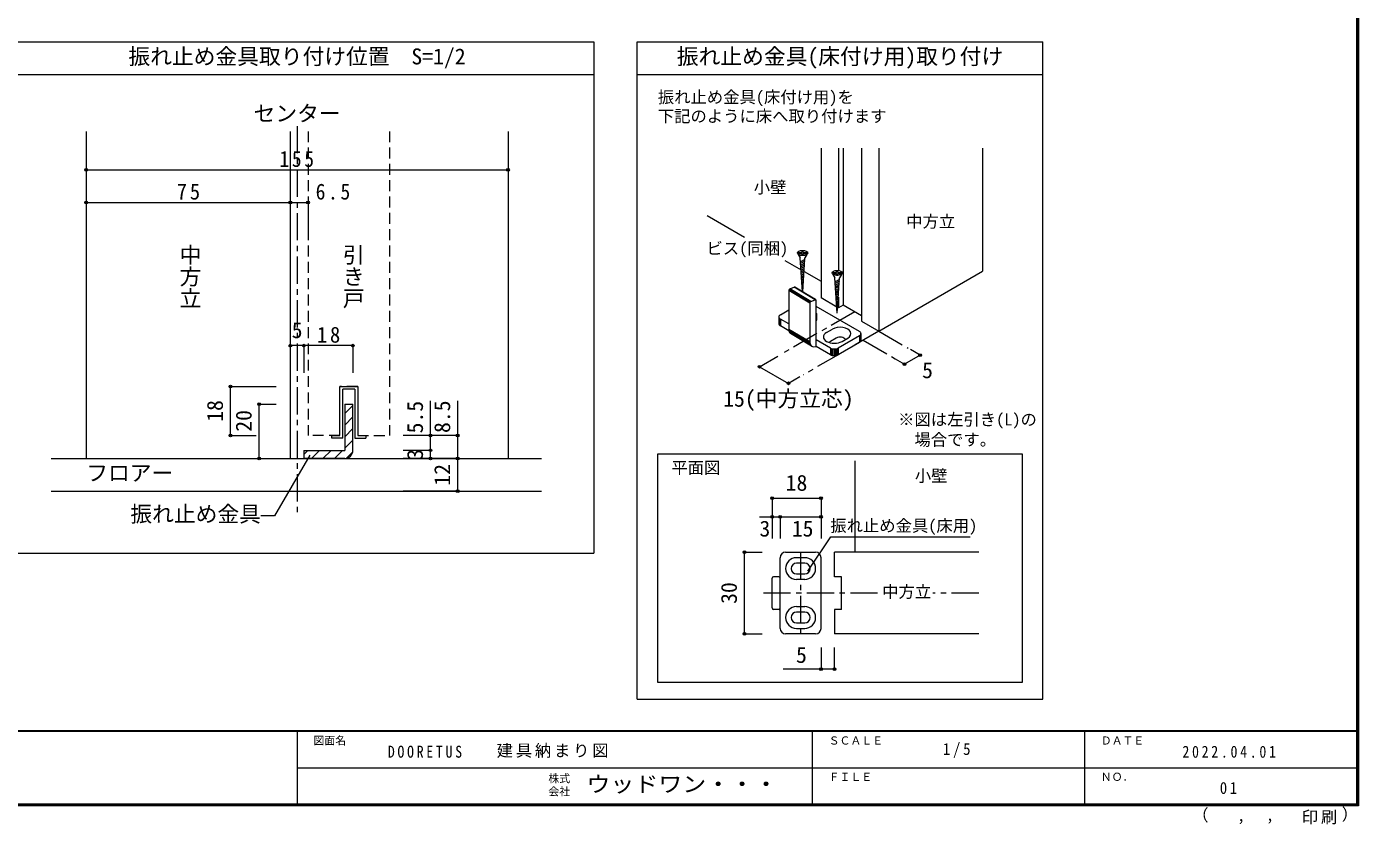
# Model space of a CAD drawing. Units: millimetres, scale not verified, with parts at other scales. Extents: x -973 to 977, y -718 to 696.
# Drawn here: x -247 to 977, y -718 to 16 of the extents above; entities that cross this region are included whole.
import ezdxf
from ezdxf.enums import TextEntityAlignment as Align

# ---------------------------------------------------------------- set-up
doc = ezdxf.new("R2010")
doc.units = ezdxf.units.MM
doc.header["$LTSCALE"] = 5
doc.header["$PDMODE"] = 32
doc.header["$PDSIZE"] = 2.5
doc.linetypes.add('CHAIN1', pattern=[8, 5, -1, 1, -1])
doc.linetypes.add('DASHED2', pattern=[3, 2, -1])
for name, color, linetype, lineweight in [('0-6_扉', 2, 'Continuous', 9), ('0-7_金物', 7, 'Continuous', 9), ('0-A_文字', 3, 'Continuous', 9), ('0-B_寸法', 7, 'Continuous', 9), ('1-1_通り芯', 4, 'CHAIN1', 9), ('1-3_仕上', 2, 'Continuous', 9), ('1-4_枠', 3, 'Continuous', 9), ('1-6_扉', 7, 'DASHED2', 9), ('1-7_金物', 7, 'Continuous', 9), ('1-A_寸法', 7, 'Continuous', 9), ('1-B_ﾊｯﾁ', 7, 'Continuous', 9), ('F-1_枠', 6, 'Continuous', 9)]:
    doc.layers.add(name, color=color, linetype=linetype, lineweight=lineweight)
doc.layers.add('F-0_補助線', color=7, linetype='Continuous')
doc.layers.add('F-A_文字', color=7, linetype='Continuous')
doc.styles.add('@ＭＳ ゴシック', font='')
doc.styles.add('ＭＳ ゴシック', font='')
doc.styles.get('@ＭＳ ゴシック').set_extended_font_data('@MS Gothic')
doc.styles.get('ＭＳ ゴシック').set_extended_font_data('MS Gothic')

msp = doc.modelspace()

# ---------------------------------------------------------------- linework, layer by layer
at = {"layer": '0-6_扉'}
for p, q in [((482.984, -96.105), (482.984, -233.843)), ((498.894, -96.105), (498.894, -208.56)), ((503.313, -96.105), (503.313, -240.477)), ((520.107, -96.105), (520.107, -255.276)), ((536.017, -96.105), (536.017, -264.462)), ((631.476, -96.105), (631.476, -209.348)), ((497.481, -242.214), (482.984, -233.843)), ((498.894, -243.029), (498.206, -242.632)), ((498.894, -233.128), (498.894, -243.029)), ((503.313, -240.477), (498.894, -243.029)), ((520.107, -250.173), (503.313, -240.477))]:
    msp.add_line(p, q, dxfattribs=at)
at = {"layer": '0-6_扉', "color": 7}
for p, q in [((378.26, -158.071), (412.553, -177.871)), ((449.592, -199.255), (464.607, -207.924)), ((467.363, -209.515), (482.984, -218.534))]:
    msp.add_line(p, q, dxfattribs=at)
at = {"layer": '0-6_扉'}
msp.add_lwpolyline([(520.107, -255.276), (536.017, -264.462), (631.476, -209.348)], dxfattribs=at)
at = {"layer": '0-7_金物'}
for p, q in [((462.052, -193.741), (463.877, -196.901)), ((462.158, -191.969), (465.521, -191.969)), ((462.158, -191.969), (462.158, -193.003)), ((462.158, -193.003), (465.521, -193.003)), ((465.521, -191.969), (465.521, -190.453)), ((465.521, -190.453), (466.555, -190.453)), ((465.521, -194.519), (465.521, -193.003)), ((465.521, -194.519), (466.555, -194.519)), ((466.555, -191.969), (466.555, -190.453)), ((466.555, -191.969), (469.918, -191.969)), ((470.023, -193.741), (468.199, -196.901)), ((469.918, -193.003), (469.918, -191.969)), ((465.95, -228.203), (463.877, -196.901)), ((468.094, -198.475), (464.13, -200.72)), ((467.986, -200.103), (464.23, -202.23)), ((467.879, -201.732), (464.33, -203.741)), ((467.771, -203.36), (464.43, -205.251)), ((467.663, -204.988), (464.53, -206.761)), ((467.555, -206.616), (464.63, -208.272)), ((466.118, -228.303), (468.199, -196.901)), ((467.447, -208.244), (464.73, -209.782)), ((467.339, -209.872), (464.83, -211.293)), ((467.231, -211.5), (464.93, -212.803)), ((467.124, -213.128), (465.03, -214.314)), ((467.016, -214.757), (465.13, -215.824)), ((466.908, -216.385), (465.23, -217.334)), ((466.8, -218.013), (465.33, -218.845)), ((466.692, -219.641), (465.431, -220.355)), ((493.872, -212.112), (495.696, -215.272)), ((493.978, -210.34), (497.341, -210.34)), ((493.978, -210.34), (493.978, -211.374)), ((493.978, -211.374), (497.341, -211.374)), ((497.857, -247.891), (495.696, -215.272)), ((499.914, -216.846), (495.949, -219.091)), ((499.806, -218.475), (496.05, -220.601)), ((499.698, -220.103), (496.15, -222.112)), ((497.341, -210.34), (497.341, -208.824)), ((497.341, -208.824), (498.374, -208.824)), ((497.341, -212.89), (497.341, -211.374)), ((497.341, -212.89), (498.374, -212.89)), ((497.857, -247.891), (500.018, -215.272)), ((498.374, -210.34), (498.374, -208.824)), ((498.374, -210.34), (501.737, -210.34)), ((501.843, -212.112), (500.018, -215.272)), ((501.737, -211.374), (501.737, -210.34)), ((472.667, -238.52), (453.383, -227.029)), ((453.383, -227.029), (453.383, -262.753)), ((472.699, -238.226), (453.416, -226.735)), ((472.795, -237.925), (453.511, -226.434)), ((472.947, -237.637), (453.664, -226.146)), ((473.145, -237.382), (453.862, -225.891)), ((473.376, -237.176), (454.093, -225.686)), ((454.341, -225.545), (458.171, -223.938)), ((473.624, -237.036), (454.341, -225.545)), ((477.454, -235.429), (458.171, -223.938)), ((477.702, -235.362), (458.419, -223.871)), ((477.933, -235.373), (458.65, -223.882)), ((478.132, -235.462), (458.848, -223.971)), ((466.584, -221.269), (465.531, -221.866)), ((466.476, -222.897), (465.631, -223.376)), ((466.368, -224.525), (465.731, -224.886)), ((466.261, -226.154), (465.831, -226.397)), ((499.591, -221.731), (496.25, -223.622)), ((499.483, -223.359), (496.35, -225.133)), ((499.375, -224.987), (496.45, -226.643)), ((499.267, -226.615), (496.55, -228.153)), ((499.159, -228.243), (496.65, -229.664)), ((499.051, -229.872), (496.75, -231.174)), ((498.943, -231.5), (496.85, -232.685)), ((472.667, -238.52), (472.667, -274.243)), ((473.624, -237.036), (477.454, -235.429)), ((478.412, -278.328), (478.412, -236.109)), ((518.187, -264.55), (478.412, -241.586)), ((498.835, -233.128), (496.95, -234.195)), ((498.728, -234.756), (497.05, -235.706)), ((498.62, -236.384), (497.15, -237.216)), ((498.512, -238.012), (497.25, -238.726)), ((498.404, -239.64), (497.35, -240.237)), ((498.296, -241.268), (497.45, -241.747)), ((498.188, -242.897), (497.551, -243.258)), ((498.08, -244.525), (497.651, -244.768)), ((444.244, -251.282), (444.244, -257.405)), ((444.414, -252.029), (444.414, -258.153)), ((444.914, -252.725), (444.914, -258.849)), ((445.708, -249.24), (453.383, -244.809)), ((453.383, -257.754), (445.708, -253.323)), ((445.708, -253.323), (445.708, -259.447)), ((478.689, -248.22), (478.689, -254.344)), ((453.487, -263.938), (445.708, -259.447)), ((472.667, -274.243), (453.383, -262.753)), ((472.862, -275.842), (453.579, -264.352)), ((473.436, -277.168), (454.153, -265.677)), ((474.349, -278.13), (455.066, -266.64)), ((488.135, -265.57), (493.438, -262.509)), ((518.187, -268.632), (498.741, -279.859)), ((518.187, -268.632), (518.187, -274.756)), ((518.981, -268.034), (518.981, -274.158)), ((519.481, -267.338), (519.481, -273.462)), ((519.651, -266.591), (519.651, -272.715)), ((491.67, -279.859), (478.412, -272.204)), ((491.67, -285.983), (478.412, -278.328)), ((496.974, -270.674), (491.67, -273.735)), ((491.67, -279.859), (491.67, -285.983)), ((492.706, -280.318), (492.706, -286.442)), ((493.912, -280.606), (493.912, -286.73)), ((495.206, -280.705), (495.206, -286.828)), ((496.5, -280.606), (496.5, -286.73)), ((497.706, -280.318), (497.706, -286.442)), ((518.187, -274.756), (498.741, -285.983)), ((498.741, -279.859), (498.741, -285.983)), ((502.277, -273.735), (507.58, -270.674)), ((333.017, -377.212), (667.876, -377.212)), ((333.017, -587.331), (333.017, -377.212)), ((667.876, -377.212), (667.876, -587.331)), ((667.876, -587.331), (333.017, -587.331))]:
    msp.add_line(p, q, dxfattribs=at)
for points in [[(466.555, -194.519), (466.555, -193.003), (469.918, -193.003)], [(498.374, -212.89), (498.374, -211.374), (501.737, -211.374)]]:
    msp.add_lwpolyline(points, dxfattribs=at)
for centre in [(466.038, -192.486), (497.857, -210.857)]:
    msp.add_ellipse(centre, major_axis=(4.71, 0), ratio=0.5, dxfattribs=at)
for centre, major_axis, ratio, start_param, end_param in [((454.341, -226.627), (0.64, 1.074), 0.663414, 0.73181839, 2.30261472), ((458.171, -225.021), (0.64, 1.074), 0.663414, 6.22960554, 7.0150037), ((473.624, -238.118), (0.64, 1.074), 0.663414, 0.73181839, 2.30261472), ((477.454, -236.511), (0.64, 1.074), 0.663414, 5.44420737, 7.0150037), ((449.244, -251.282), (-5, 0), 0.57735, 5.49778714, 7.06858347), ((468.689, -248.22), (10, 0), 0.57735, 6.04714601, 6.5192246), ((468.689, -254.344), (10, 0), 0.57735, 6.04714601, 6.5192246), ((449.244, -257.405), (-5, 0), 0.57735, 6.28318531, 7.06858347), ((459.128, -260.342), (3.839, 6.443), 0.663414, 2.30261472, 3.08801288), ((495.206, -269.653), (10, 0), 0.57735, 2.35619449, 5.49778714), ((500.509, -266.591), (10, 0), 0.57735, 5.49778714, 8.6393798), ((514.651, -266.591), (-5, 0), 0.57735, 2.35619449, 3.92699082), ((478.412, -271.833), (3.839, 6.443), 0.663414, 2.30261472, 3.87341104), ((495.206, -275.777), (5, 0), 0.57735, 2.35619449, 2.78022553), ((495.206, -277.818), (-5, 0), 0.57735, 0.78539816, 2.35619449), ((500.509, -272.715), (5, 0), 0.57735, 0.26179939, 2.35619449), ((514.651, -272.715), (-5, 0), 0.57735, 2.35619449, 3.14159265), ((495.206, -283.942), (-5, 0), 0.57735, 0.78539816, 2.35619449)]:
    msp.add_ellipse(centre, major_axis=major_axis, ratio=ratio, start_param=start_param, end_param=end_param, dxfattribs=at)
at = {"layer": '0-A_文字'}
for p, q in [((-270.847, 1.5), (274.153, 1.5)), ((274.153, 1.5), (274.153, -468.5)), ((314.153, 1.5), (686.865, 1.5)), ((314.153, -602.633), (314.153, 1.5)), ((686.865, -602.633), (686.865, 1.5)), ((-270.847, -28.5), (274.153, -28.5)), ((314.153, -28.5), (686.865, -28.5)), ((-270.847, -468.5), (274.153, -468.5)), ((314.153, -602.633), (686.865, -602.633))]:
    msp.add_line(p, q, dxfattribs=at)
at = {"layer": '0-A_文字', "color": 4}
for p, q in [((470.874, -484.874), (492.098, -453.507)), ((492.098, -453.507), (620.086, -453.507))]:
    msp.add_line(p, q, dxfattribs=at)
at = {"layer": '0-B_寸法', "color": 4, "linetype": 'CHAIN1'}
for p, q in [((513.92, -246.601), (445.349, -286.191)), ((536.017, -264.462), (466.552, -304.567)), ((536.017, -264.462), (563.123, -280.112)), ((521.722, -272.715), (551.119, -289.687))]:
    msp.add_line(p, q, dxfattribs=at)
at = {"layer": '0-B_寸法', "color": 4}
for p, q in [((574.054, -286.423), (565.083, -281.243)), ((426.565, -297.035), (443.208, -287.426)), ((551.119, -289.687), (559.76, -294.676)), ((574.054, -286.423), (559.76, -294.676)), ((426.565, -297.035), (453.081, -312.345)), ((463.539, -306.307), (453.081, -312.345))]:
    msp.add_line(p, q, dxfattribs=at)
at = {"layer": '0-B_寸法'}
for p in [(559.76, -294.676), (574.054, -286.423), (426.565, -297.035), (453.081, -312.345)]:
    msp.add_point(p, dxfattribs=at)
at = {"layer": '1-1_通り芯'}
msp.add_line((1.653, -75.852), (1.653, -433.79), dxfattribs=at)
at = {"layer": '1-3_仕上'}
for p, q in [((-224.353, -381.443), (226.141, -381.443)), ((514.217, -467.613), (514.217, -383.663)), ((-224.353, -411.443), (226.141, -411.443))]:
    msp.add_line(p, q, dxfattribs=at)
at = {"layer": '1-4_枠'}
for p, q in [((-192.097, -80.652), (-192.097, -381.443)), ((-4.597, -80.652), (-4.597, -381.443)), ((195.403, -80.652), (195.403, -381.443)), ((495.467, -490.113), (495.467, -467.613)), ((627.967, -467.613), (495.467, -467.613)), ((495.467, -520.113), (495.467, -542.613)), ((501.717, -520.113), (495.467, -520.113)), ((627.967, -542.613), (495.467, -542.613))]:
    msp.add_line(p, q, dxfattribs=at)
at = {"layer": '1-4_枠', "color": 4, "linetype": 'CHAIN1'}
for p, q in [((464.217, -467.613), (464.217, -542.613)), ((535.002, -505.113), (428.763, -505.113)), ((627.967, -505.113), (585.557, -505.113))]:
    msp.add_line(p, q, dxfattribs=at)
at = {"layer": '1-4_枠'}
msp.add_lwpolyline([(501.717, -520.113), (501.717, -490.113), (495.467, -490.113)], dxfattribs=at)
at = {"layer": '1-6_扉'}
for p, q in [((11.653, -80.652), (11.653, -360.193)), ((86.653, -80.652), (86.653, -360.193)), ((41.028, -360.193), (41.028, -315.193)), ((57.278, -315.193), (41.028, -315.193)), ((57.278, -315.193), (57.278, -360.193)), ((41.027, -360.193), (11.653, -360.193)), ((57.278, -360.193), (86.653, -360.193))]:
    msp.add_line(p, q, dxfattribs=at)
at = {"layer": '1-7_金物'}
for p, q in [((41.028, -360.193), (41.028, -315.193)), ((41.028, -315.193), (57.278, -315.193)), ((43.528, -362.693), (43.528, -317.693)), ((54.778, -317.693), (43.528, -317.693)), ((54.778, -317.693), (54.778, -362.693)), ((57.278, -315.193), (57.278, -360.193)), ((33.528, -360.193), (41.028, -360.193)), ((33.528, -362.693), (33.528, -360.193)), ((43.528, -362.693), (33.528, -362.693)), ((54.778, -362.693), (64.778, -362.693)), ((57.278, -360.193), (64.778, -360.193)), ((64.778, -360.193), (64.778, -362.693)), ((445.467, -537.613), (445.467, -472.613)), ((450.467, -467.613), (477.967, -467.613)), ((467.967, -472.613), (460.467, -472.613)), ((482.967, -537.613), (482.967, -472.613)), ((467.967, -477.613), (460.467, -477.613)), ((460.467, -487.613), (467.967, -487.613)), ((437.967, -518.863), (437.967, -491.363)), ((444.217, -490.113), (439.217, -490.113)), ((467.967, -492.613), (460.467, -492.613)), ((444.217, -520.113), (439.217, -520.113)), ((460.467, -517.613), (467.967, -517.613)), ((467.967, -522.613), (460.467, -522.613)), ((460.467, -532.613), (467.967, -532.613)), ((460.467, -537.613), (467.967, -537.613)), ((477.967, -542.613), (450.467, -542.613))]:
    msp.add_line(p, q, dxfattribs=at)
at = {"layer": '1-7_金物', "color": 3}
for p, q in [((45.403, -331.443), (52.903, -331.443)), ((45.403, -331.443), (45.403, -373.943)), ((52.903, -373.943), (52.903, -331.443)), ((7.903, -373.943), (7.903, -381.443)), ((7.903, -373.943), (45.403, -373.943)), ((45.403, -381.443), (7.903, -381.443))]:
    msp.add_line(p, q, dxfattribs=at)
at = {"layer": '1-7_金物', "color": 4}
for p, q in [((45.403, -340.149), (52.903, -332.649)), ((45.403, -350.755), (52.903, -343.255)), ((45.403, -361.362), (52.903, -353.862)), ((45.403, -371.968), (52.903, -364.468)), ((7.903, -377.649), (11.609, -373.943)), ((14.716, -381.443), (22.216, -373.943)), ((25.323, -381.443), (32.822, -373.943)), ((35.929, -381.443), (43.429, -373.943)), ((46.638, -381.341), (52.803, -375.175))]:
    msp.add_line(p, q, dxfattribs=at)
at = {"layer": '1-7_金物', "color": 3}
msp.add_arc((45.403, -373.943), 7.5, 270, 0, dxfattribs=at)
at = {"layer": '1-7_金物'}
for centre, radius, start, end in [((450.467, -472.613), 5, 90, 180), ((460.467, -482.613), 10, 90, 270), ((467.967, -482.613), 10, 270, 90), ((477.967, -472.613), 5, 0, 90), ((460.467, -482.613), 5, 90, 270), ((467.967, -482.613), 5, 270, 90), ((439.217, -491.363), 1.25, 90, 180), ((444.217, -491.363), 1.25, 0, 90), ((439.217, -518.863), 1.25, 180, 270), ((444.217, -518.863), 1.25, 270, 0), ((460.467, -527.613), 10, 90, 270), ((460.467, -527.613), 5, 90, 270), ((467.967, -527.613), 10, 270, 90), ((467.967, -527.613), 5, 270, 90), ((450.467, -537.613), 5, 180, 270), ((477.967, -537.613), 5, 270, 0)]:
    msp.add_arc(centre, radius, start, end, dxfattribs=at)
at = {"layer": '1-A_寸法'}
for p, q in [((13.203, -378.231), (-19.089, -434.162)), ((-19.089, -434.162), (-31.589, -434.162))]:
    msp.add_line(p, q, dxfattribs=at)
at = {"layer": '1-B_ﾊｯﾁ', "color": 4}
for p, q in [((-192.097, -116.081), (195.403, -116.081)), ((-192.097, -146.081), (-192.097, -171.081)), ((-192.097, -146.081), (-4.597, -146.081)), ((-4.597, -146.081), (11.653, -146.081)), ((-4.597, -146.081), (-4.597, -171.081)), ((11.653, -146.081), (11.653, -171.081)), ((7.903, -277.693), (-4.597, -277.693)), ((-4.597, -277.693), (-4.597, -302.693)), ((52.903, -277.693), (7.903, -277.693)), ((7.903, -277.693), (7.903, -302.693)), ((52.903, -277.693), (52.903, -302.693)), ((-59.668, -315.193), (-17.722, -315.193)), ((-59.668, -360.193), (-59.668, -315.193)), ((124.153, -373.943), (124.153, -328.349)), ((149.153, -381.443), (149.153, -328.349)), ((-33.252, -381.443), (-33.252, -331.443)), ((-33.252, -331.443), (-17.722, -331.443)), ((-59.668, -360.193), (-35.888, -360.193)), ((149.153, -360.193), (99.153, -360.193)), ((124.153, -373.943), (99.153, -373.943)), ((124.153, -381.443), (124.153, -373.943)), ((-33.252, -381.443), (-17.722, -381.443)), ((149.153, -381.443), (99.153, -381.443)), ((149.153, -411.443), (149.153, -381.443)), ((149.153, -411.443), (99.153, -411.443)), ((437.967, -418.005), (482.967, -418.005)), ((437.967, -418.005), (437.967, -435.113)), ((482.967, -418.005), (482.967, -435.113)), ((426.402, -435.113), (445.467, -435.113)), ((437.967, -435.113), (437.967, -455.113)), ((445.467, -435.113), (445.467, -455.113)), ((445.467, -435.113), (482.967, -435.113)), ((482.967, -435.113), (482.967, -455.113)), ((412.584, -467.613), (428.763, -467.613)), ((412.584, -542.613), (412.584, -467.613)), ((412.584, -542.613), (428.763, -542.613)), ((482.967, -555.113), (482.967, -575.129)), ((495.467, -575.129), (495.467, -555.113)), ((495.467, -575.129), (448.089, -575.129))]:
    msp.add_line(p, q, dxfattribs=at)
at = {"layer": '1-B_ﾊｯﾁ'}
for p in [(-192.097, -116.081), (195.403, -116.081), (-192.097, -146.081), (-4.597, -146.081), (11.653, -146.081), (-4.597, -277.693), (7.903, -277.693), (52.903, -277.693), (-59.668, -315.193), (-33.252, -331.443), (-59.668, -360.193), (124.153, -360.193), (149.153, -360.193), (124.153, -373.943), (-33.252, -381.443), (124.153, -381.443), (149.153, -381.443), (149.153, -411.443), (437.967, -418.005), (482.967, -418.005), (437.967, -435.113), (445.467, -435.113), (482.967, -435.113), (412.584, -467.613), (412.584, -542.613), (482.967, -575.129), (495.467, -575.129)]:
    msp.add_point(p, dxfattribs=at)
at = {"layer": 'F-1_枠'}
for p, q in [((974.986, 695.833), (974.986, -700.833)), ((975.82, 695.833), (975.82, -700.833)), ((976.653, 695.833), (976.653, -700.833)), ((976.653, -631.667), (-973.347, -631.667)), ((976.653, -632.5), (-973.347, -632.5)), ((1.653, -632.5), (1.653, -699.167)), ((474.986, -632.5), (474.986, -699.167)), ((724.986, -632.5), (724.986, -699.167)), ((1.653, -665.833), (974.986, -665.834)), ((976.653, -699.167), (-973.347, -699.167)), ((976.653, -700), (-973.347, -700)), ((976.653, -700.833), (-973.347, -700.833))]:
    msp.add_line(p, q, dxfattribs=at)

# ---------------------------------------------------------------- texts
at = {"layer": '0-A_文字', "color": 7, "style": 'ＭＳ ゴシック'}
for s, height, p in [('振れ止め金具取り付け位置\u3000S=1/2', 14.66, (-153.347, -23.5)), ('振れ止め金具(床付け用)取り付け', 14.66, (350.509, -23.5)), ('振れ止め金具(床付け用)を', 11, (333.062, -57.959)), ('下記のように床へ取り付けます', 11, (333.062, -75.495)), ('小壁', 11, (421.171, -140.876)), ('中方立', 11, (561.246, -172.324)), ('平面図', 11, (345.459, -398.689)), ('小壁', 11, (569.217, -406.121)), ('中方立', 11, (539.217, -512.613))]:
    msp.add_text(s, height=height, dxfattribs=at).set_placement(p, align=Align.BOTTOM_LEFT)
at = {"layer": '0-B_寸法', "style": 'ＭＳ ゴシック'}
for s, height, p in [('ビス(同梱)', 11, (377.785, -197.001)), ('5', 14.66, (575.825, -311.992)), ('15(中方立芯)', 14.66, (393.081, -338.205)), ('※図は左引き(L)の', 11, (553.815, -354.351)), ('\u3000場合です。', 11, (553.815, -372.932))]:
    msp.add_text(s, height=height, dxfattribs=at).set_placement(p, align=Align.BOTTOM_LEFT)
at = {"layer": '1-A_寸法', "style": 'ＭＳ ゴシック'}
for s, height, p in [('センター', 14.66, (-38.347, -75.852)), ('フロアー', 14.66, (-192.097, -406.443)), ('振れ止め金具', 14.66, (-151.589, -444.162)), ('振れ止め金具(床用)', 11, (491.502, -452.008))]:
    msp.add_text(s, height=height, dxfattribs=at).set_placement(p, align=Align.BOTTOM_LEFT)
at = {"layer": '1-A_寸法', "style": '@ＭＳ ゴシック'}
for s, p in [('中方立', (-108.347, -184.011)), ('引き戸', (41.653, -184.011))]:
    msp.add_text(s, height=14.66, rotation=270, dxfattribs=at).set_placement(p, align=Align.BOTTOM_LEFT)
at = {"layer": '1-B_ﾊｯﾁ', "style": 'ＭＳ ゴシック'}
for s, p in [('5', (-3.347, -275.193)), ('18', (450.467, -415.505)), ('3', (426.402, -457.613)), ('15', (456.092, -457.613)), ('5', (459.999, -573.74))]:
    msp.add_text(s, height=14.66, dxfattribs=at).set_placement(p, align=Align.BOTTOM_LEFT)
for s, p in [('18', (-62.168, -347.693)), ('5.5', (121.653, -358.349)), ('8.5', (146.653, -357.991)), ('20', (-35.752, -356.843)), ('3', (121.653, -382.693)), ('12', (146.653, -406.443)), ('30', (410.084, -515.113))]:
    msp.add_text(s, height=14.66, rotation=90, dxfattribs=at).set_placement(p, align=Align.BOTTOM_LEFT)
at = {"layer": '1-B_ﾊｯﾁ', "char_height": 14.66, "attachment_point": 7, "style": 'ＭＳ ゴシック'}
for s, insert in [('\\T1.27;\\W0.9;155', (-14.597, -113.581)), ('\\T1.27;\\W0.95;75', (-108.972, -143.581)), ('\\T1.27;\\W0.9;6.5', (18.673, -143.581)), ('\\T1.27;\\W0.95;18', (19.778, -275.193))]:
    msp.add_mtext(s, dxfattribs=dict(at, insert=insert))
at = {"layer": 'F-0_補助線', "char_height": 11, "attachment_point": 7, "style": 'ＭＳ ゴシック'}
for s, insert in [('\\T1.39;\\W0.85;DOORETUS', (84.986, -656.667)), ('\\T1.17;建具納まり図', (184.986, -656.667))]:
    msp.add_mtext(s, dxfattribs=dict(at, insert=insert))
at = {"layer": 'F-A_文字', "style": 'ＭＳ ゴシック'}
for s, height, p in [('図面名', 7.331, (16.653, -646.667)), ('ＳＣＡＬＥ', 7.331, (489.986, -646.667)), ('ＤＡＴＥ', 7.331, (739.986, -646.667)), ('株式', 7.331, (232.486, -681.5)), ('ＦＩＬＥ', 7.331, (489.986, -680)), ('ＮＯ．', 7.331, (739.986, -680.001)), ('会社', 7.331, (232.486, -693.5)), ('（', 11, (823.992, -718.052)), ('）', 11, (961.387, -717.355)), (',', 11, (865.199, -718.052)), (',', 11, (891.686, -717.588))]:
    msp.add_text(s, height=height, dxfattribs=at).set_placement(p, align=Align.BOTTOM_LEFT)
at = {"layer": 'F-A_文字', "style": 'ＭＳ ゴシック', "width": 1.1}
msp.add_text('ウッドワン・・・', height=14.66, dxfattribs=at).set_placement((267.486, -692.5), align=Align.BOTTOM_LEFT)
at = {"layer": 'F-A_文字', "char_height": 11, "attachment_point": 7, "style": 'ＭＳ ゴシック'}
for s, insert in [('\\T1.38;\\W0.9;1/5', (594.986, -656.667)), ('\\T1.39;\\W0.85;2022.04.01', (814.986, -656.667)), ('\\T1.36;\\W0.9;01', (849.361, -690.001)), ('\\T1.17;印刷', (924.678, -717.82))]:
    msp.add_mtext(s, dxfattribs=dict(at, insert=insert))

doc.saveas('drawing.dxf')
